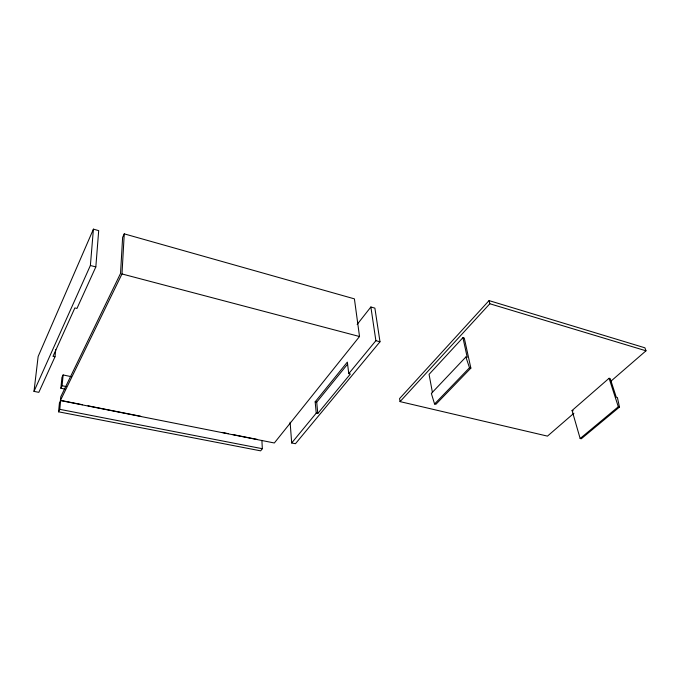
<?xml version="1.0" encoding="UTF-8"?>
<svg xmlns="http://www.w3.org/2000/svg" width="680" height="680" viewBox="0 0 680 680"><rect width="100%" height="100%" fill="white"/><g stroke="black" fill="none" stroke-linecap="round" stroke-linejoin="round"><path stroke-width="1.02" d="M60.409 400.537L121.983 273.955L124.253 233.861L354.407 298.86L359.524 336.515L274.337 442.986L60.409 400.537L60.784 396.738L120.538 273.436L122.621 237.346L124.253 233.861M54.986 356.796L52.989 356.354L74.868 307.929L76.959 308.44L95.829 266.925L98.694 230.63L93.415 229.151L38.139 356.499L34 391.382L38.828 392.343L54.986 356.796L55.743 349.639M34 391.382L90.38 265.489L93.415 229.151M261.894 440.394L262.335 448.706L260.644 450.848L58.556 411.817L59.441 402.883L60.656 400.384L82.586 404.736M64.991 389.087L60.877 388.246L61.931 377.485L63.138 374.952L71.451 376.703M58.556 411.817L59.78 409.334L60.656 400.384M60.877 388.246L62.084 385.73L63.138 374.952M357.161 324.436L370.872 306.995L374.884 308.125L379.993 341.776L295.46 443.717L291.686 442.969L290.122 422.212M316.243 413.134L315.163 401.829L347.344 362.1L348.772 373.626L350.37 374.017L317.798 413.474L316.243 413.134L291.686 442.969M317.798 413.474L316.701 402.169L347.616 364.115M348.772 373.626L375.878 340.697L370.872 306.995M610.759 381.327L646 350.803L644.92 347.811L489.048 300.602L399.568 398.582L400.052 401.616L547.476 436.127L573.912 413.236M400.052 401.616L489.829 303.756L489.048 300.602M462.927 337.654L467.228 357.349L465.877 356.983L431.35 393.431L434.571 403.988L435.897 404.302L470.866 368.109L464.27 338.028L462.927 337.654L429.063 374.374L432.48 392.734M434.571 403.988L469.498 367.752L470.866 368.109M572.067 410.507L609.085 378.267L610.207 378.582L616.267 397.222L617.406 397.528L619.471 407.056L581.273 438.787L580.15 438.523L572.067 410.507L573.172 410.779M580.15 438.523L618.324 406.759L619.471 407.056M59.78 409.334L262.335 448.706M87.992 405.807L140.692 416.271M221.952 432.403L228.268 433.661M232.985 434.596L257.303 439.425M62.084 385.73L66.215 386.58M315.163 401.829L316.701 402.169M90.38 265.489L95.829 266.925M375.878 340.697L379.993 341.776M121.983 273.955L359.524 336.515M489.829 303.756L646 350.803M465.877 356.983L469.498 367.752M609.085 378.267L618.324 406.759"/></g></svg>
